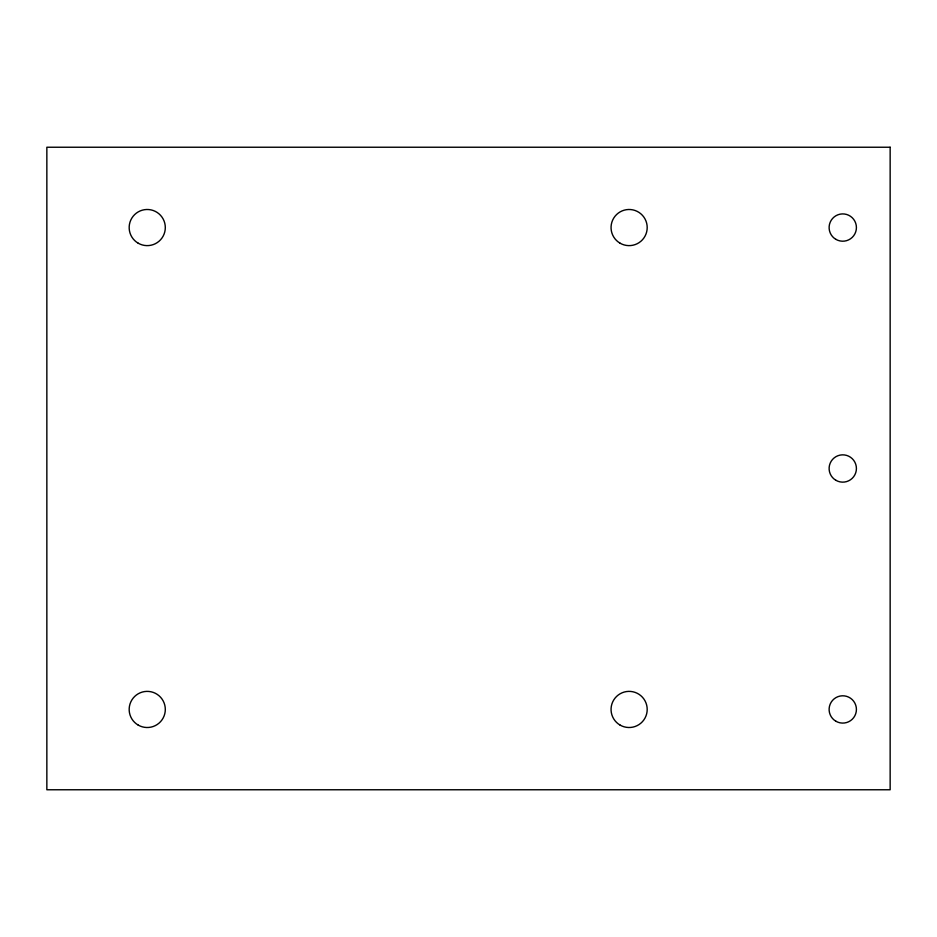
<?xml version="1.0" encoding="UTF-8"?>
<svg xmlns="http://www.w3.org/2000/svg" width="937" height="937" viewBox="0 0 937 937"><rect width="100%" height="100%" fill="white"/><g stroke="black" fill="none" stroke-linecap="round" stroke-linejoin="round"><path stroke-width="1.41" d="M890.15 147.238L46.85 147.238L46.85 789.762L890.15 789.762L890.15 147.238M138.207 725.097A18.072 18.072 0 0 0 165.31 709.438A18.072 18.072 0 0 0 138.207 693.79A18.072 18.072 0 0 0 138.207 725.097M835.933 721.267A13.657 13.657 0 0 0 856.418 709.438A13.657 13.657 0 0 0 835.933 697.62A13.657 13.657 0 0 0 835.933 721.267M620.095 725.097A18.072 18.072 0 0 0 647.198 709.438A18.072 18.072 0 0 0 620.095 693.79A18.072 18.072 0 0 0 620.095 725.097M138.207 243.21A18.072 18.072 0 0 0 165.31 227.562A18.072 18.072 0 0 0 138.207 211.903A18.072 18.072 0 0 0 138.207 243.21M835.933 480.318A13.657 13.657 0 0 0 856.418 468.5A13.657 13.657 0 0 0 835.933 456.67A13.657 13.657 0 0 0 835.933 480.318M620.095 243.21A18.072 18.072 0 0 0 647.198 227.562A18.072 18.072 0 0 0 620.095 211.903A18.072 18.072 0 0 0 620.095 243.21M835.933 239.38A13.657 13.657 0 0 0 856.418 227.562A13.657 13.657 0 0 0 835.933 215.733A13.657 13.657 0 0 0 835.933 239.38"/></g></svg>
